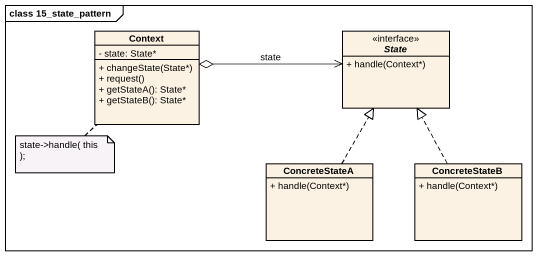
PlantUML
@startuml
mainframe class 15_state_pattern
hide circle
hide empty members
skinparam classAttributeIconSize 0
class Context {
  - state: State*
  + changeState(State*)
  + request()
  + getStateA(): State*
  + getStateB(): State*
}
interface "State" as State_ {
  + handle(Context*)
}
class ConcreteStateA {
  + handle(Context*)
}
class ConcreteStateB {
  + handle(Context*)
}
State_ <-left-o Context : state
ConcreteStateA .up.|> State_
ConcreteStateB .up.|> State_
note bottom of Context : state->handle( this );
@enduml
